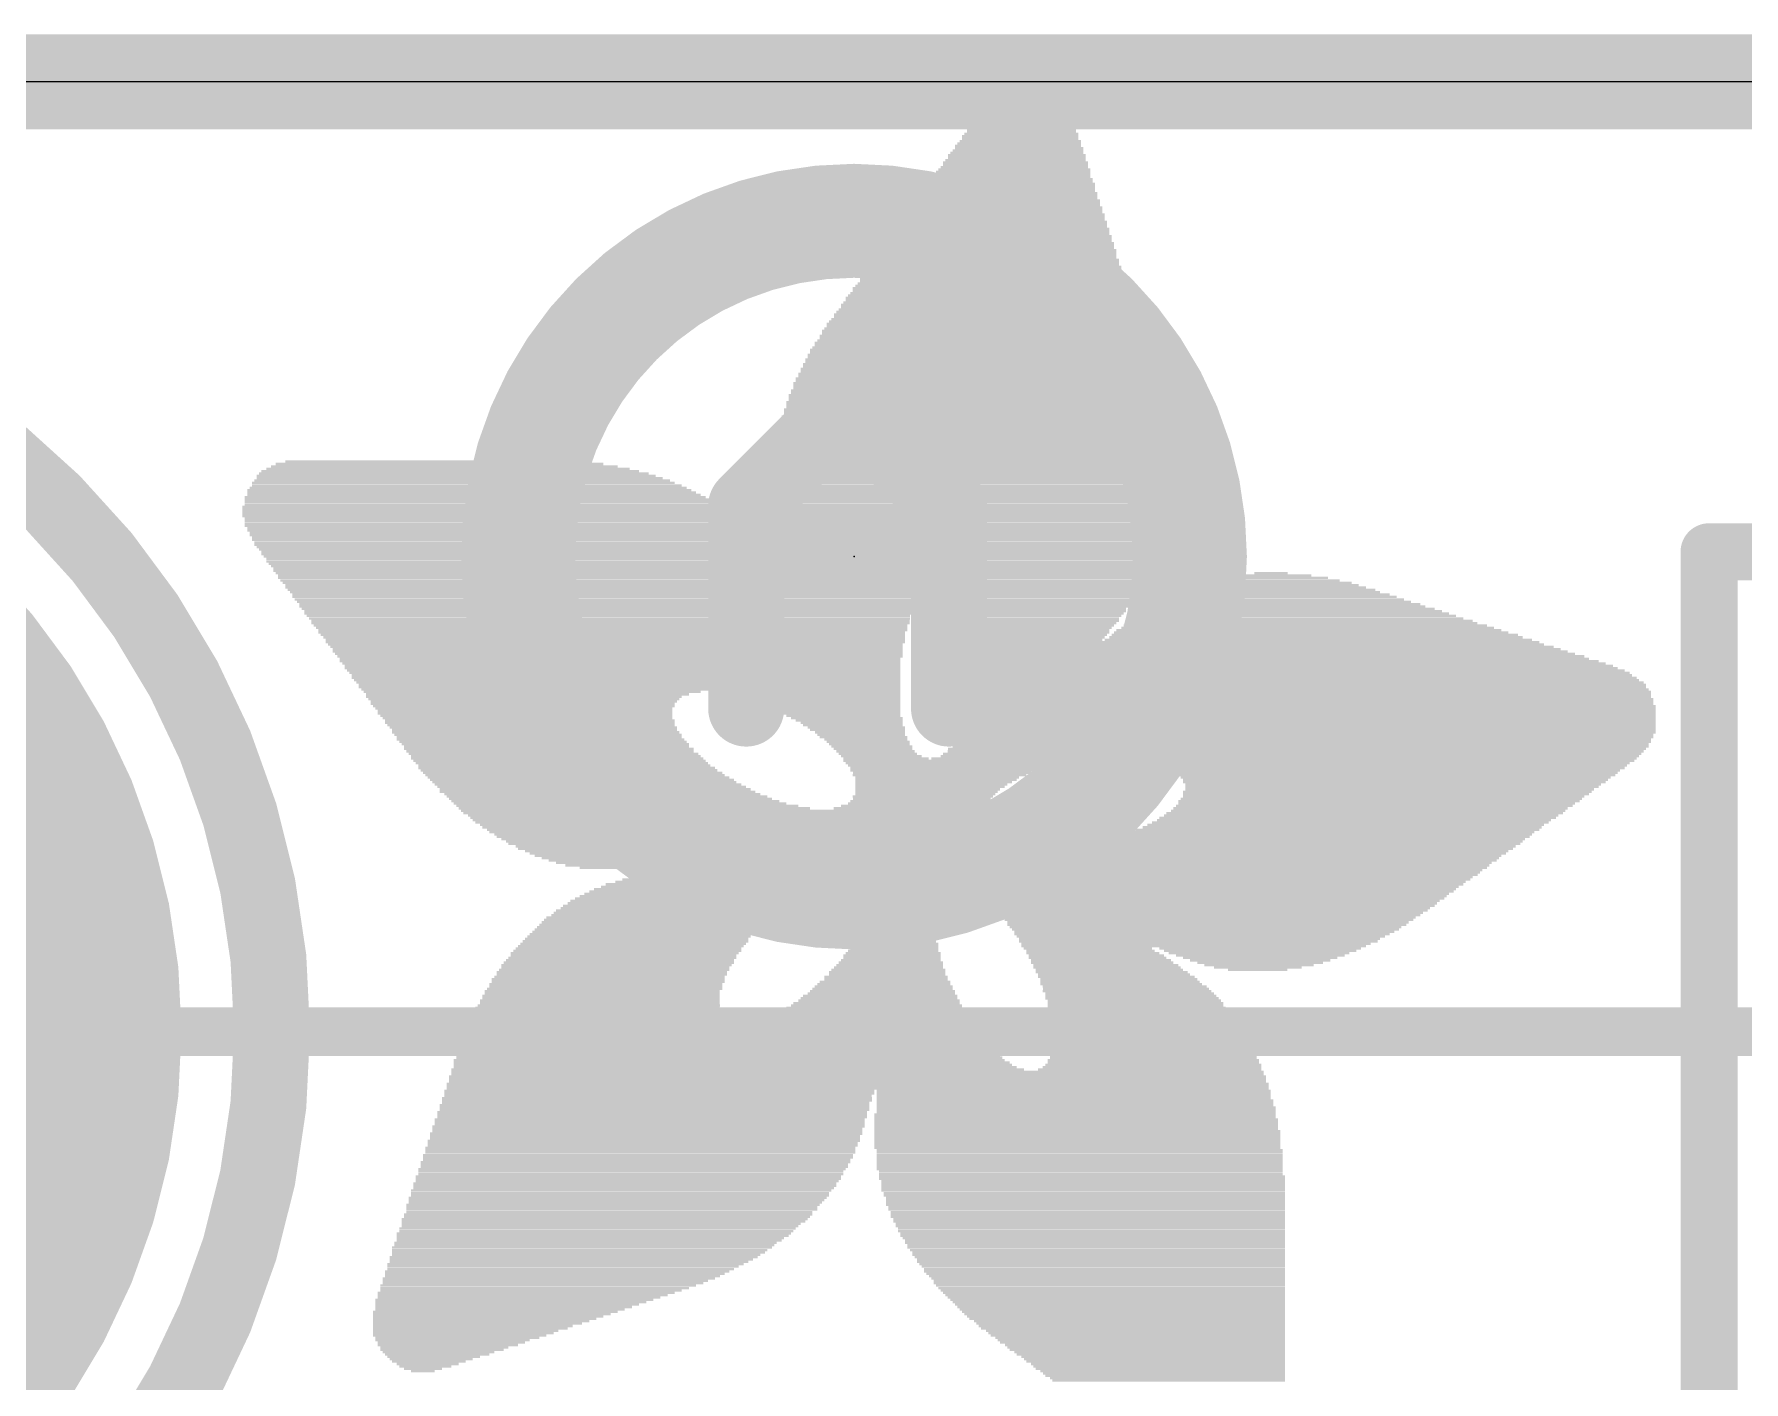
# Model space of a CAD drawing. Extents: x -8.1 to 51, y -8.2 to 25.5.
# Drawn here: x 3.904 to 8.475, y 21.923 to 25.527 of the extents above; entities that cross this region are included whole.
import ezdxf

# ---------------------------------------------------------------- set-up
doc = ezdxf.new("R2010")
doc.units = 0
for name, color, linetype in [('1', 12, 'CONTINUOUS'), ('16', 5, 'CONTINUOUS'), ('17', 110, 'CONTINUOUS'), ('20', 53, 'CONTINUOUS'), ('21', 40, 'CONTINUOUS'), ('22', 6, 'CONTINUOUS'), ('24', 6, 'CONTINUOUS'), ('47', 253, 'CONTINUOUS')]:
    doc.layers.add(name, color=color, linetype=linetype)

# ---------------------------------------------------------------- blocks, each defined once
blk = doc.blocks.new('ROUNDP')
at = {"const_width": 0.5}
blk.add_lwpolyline([(0, -0.25, 1), (0, 0.25, 1), (0, -0.25)], format="xyb", dxfattribs=at)
blk = doc.blocks.new('RECT')
blk.add_solid([(-0.5, -0.5), (0.5, -0.5), (-0.5, 0.5), (0.5, 0.5)])

msp = doc.modelspace()

# ---------------------------------------------------------------- linework, layer by layer
at = {"layer": '1', "const_width": 0.254}
msp.add_lwpolyline([(50.8, 25.4), (0, 25.4)], dxfattribs=at)
at = {"layer": '16', "const_width": 0.254}
msp.add_lwpolyline([(50.8, 25.4), (0, 25.4)], dxfattribs=at)
at = {"layer": '20'}
msp.add_line((48.26, 25.4), (2.54, 25.4), dxfattribs=at)
at = {"layer": '21'}
for points, const_width in [([(2.54, 20.86, 1), (2.54, 24.86, 1), (2.54, 20.86)], 0.2032), ([(8.4201, 24.143, 1), (8.3439, 24.143)], 0.0762), ([(8.382, 24.1811, 1), (8.382, 24.1049)], 0.0762)]:
    msp.add_lwpolyline(points, format="xyb", dxfattribs=dict(at, const_width=const_width))
at = {"layer": '21', "const_width": 0.1524}
for points in [[(8.382, 1.143), (8.382, 24.143)], [(8.382, 24.143), (43.382, 24.143)]]:
    msp.add_lwpolyline(points, dxfattribs=at)
at = {"layer": '22'}
for points, const_width in [([(6.096, 23.232, 1), (6.096, 25.028, 1), (6.096, 23.232)], 0.3048), ([(6.1148, 24.573, 1), (6.0429, 24.5012)], 0.1016), ([(6.1148, 24.5012, 1), (6.0429, 24.573)], 0.1016), ([(5.8585, 24.2659, 1), (5.7569, 24.2659)], 0.1016), ([(6.4008, 24.2659, 1), (6.2992, 24.2659)], 0.1016), ([(5.7718, 24.3018, 1), (5.8436, 24.23)], 0.1016), ([(6.3141, 24.23, 1), (6.3859, 24.3018)], 0.1016), ([(5.8077, 24.1811, 1), (5.8077, 24.0795)], 0.1016), ([(6.35, 24.0795, 1), (6.35, 24.1811)], 0.1016), ([(5.7569, 23.7236, 1), (5.8585, 23.7236)], 0.1016), ([(6.2992, 23.7236, 1), (6.4008, 23.7236)], 0.1016)]:
    msp.add_lwpolyline(points, format="xyb", dxfattribs=dict(at, const_width=const_width))
at = {"layer": '22', "const_width": 0.2032}
for points in [[(6.0788, 24.5371), (5.8077, 24.2659)], [(6.35, 24.2659), (6.0788, 24.5371)], [(5.8077, 24.2659), (5.8077, 23.7236)], [(6.35, 23.7236), (6.35, 24.2659)], [(6.35, 24.1303), (5.8077, 24.1303)]]:
    msp.add_lwpolyline(points, dxfattribs=at)
at = {"layer": '24'}
msp.add_point((6.096, 24.13), dxfattribs=at)
at = {"layer": '47', "const_width": 0.13}
for points in [[(12.319, 25.4), (-7.665, 25.4)], [(12.7, 22.86), (-4.236, 22.86)]]:
    msp.add_lwpolyline(points, dxfattribs=at)

# ---------------------------------------------------------------- block references
at = {"layer": '17', "xscale": 3.516, "yscale": 3.516}
msp.add_blockref('ROUNDP', (2.54, 22.86), dxfattribs=at)
msp.add_blockref('ROUNDP', (2.54, 22.86), dxfattribs=at)
at = {"layer": '21'}
for p, xscale, yscale in [((6.5532, 25.3682), 0.1334, 0.0063), ((6.55, 25.3746), 0.1016, 0.0064), ((6.5501, 25.381), 0.0635, 0.0063), ((6.5532, 25.3301), 0.2222, 0.0063), ((6.5532, 25.3238), 0.2222, 0.0064), ((6.5532, 25.3365), 0.2096, 0.0064), ((6.5532, 25.3429), 0.1968, 0.0063), ((6.5532, 25.3492), 0.1842, 0.0064), ((6.5532, 25.3556), 0.1714, 0.0063), ((6.5564, 25.3619), 0.1524, 0.0064), ((6.5437, 25.273), 0.2921, 0.0064), ((6.5469, 25.2794), 0.2857, 0.0063), ((6.5469, 25.2857), 0.2731, 0.0064), ((6.5501, 25.292), 0.2667, 0.0063), ((6.5469, 25.2984), 0.2603, 0.0064), ((6.55, 25.3048), 0.254, 0.0063), ((6.5501, 25.3111), 0.2413, 0.0064), ((6.5532, 25.3175), 0.235, 0.0063), ((6.5342, 25.2286), 0.3365, 0.0063), ((6.5373, 25.2349), 0.3302, 0.0064), ((6.5405, 25.2413), 0.3238, 0.0063), ((6.5405, 25.2539), 0.3112, 0.0063), ((6.5405, 25.2476), 0.3112, 0.0064), ((6.5437, 25.2603), 0.3048, 0.0064), ((6.5437, 25.2667), 0.2921, 0.0063), ((6.5278, 25.1841), 0.3874, 0.0064), ((6.5278, 25.1905), 0.3746, 0.0063), ((6.531, 25.2032), 0.3683, 0.0063), ((6.531, 25.1968), 0.3683, 0.0064), ((6.531, 25.2095), 0.3556, 0.0064), ((6.5342, 25.2158), 0.3493, 0.0063), ((6.5373, 25.2222), 0.3429, 0.0064), ((6.5183, 25.1396), 0.4318, 0.0063), ((6.5183, 25.146), 0.4191, 0.0064), ((6.5215, 25.1587), 0.4127, 0.0064), ((6.5215, 25.1524), 0.4127, 0.0063), ((6.5246, 25.1651), 0.4064, 0.0063), ((6.5247, 25.1714), 0.3937, 0.0064), ((6.5278, 25.1777), 0.3874, 0.0063), ((6.5088, 25.0952), 0.4763, 0.0064), ((6.512, 25.1015), 0.4699, 0.0063), ((6.5119, 25.1079), 0.4572, 0.0064), ((6.5151, 25.1206), 0.4508, 0.0064), ((6.5151, 25.1143), 0.4508, 0.0063), ((6.5183, 25.127), 0.4445, 0.0063), ((6.5183, 25.1333), 0.4318, 0.0064), ((6.4992, 25.0508), 0.5207, 0.0063), ((6.5024, 25.0444), 0.527, 0.0064), ((6.5024, 25.0571), 0.5144, 0.0064), ((6.5024, 25.0698), 0.5016, 0.0064), ((6.5056, 25.0634), 0.508, 0.0063), ((6.5056, 25.0762), 0.4953, 0.0063), ((6.5088, 25.0825), 0.4889, 0.0064), ((6.5088, 25.0889), 0.4763, 0.0063), ((6.4929, 25.0063), 0.5715, 0.0064), ((6.4929, 25), 0.5715, 0.0063), ((6.4929, 25.0127), 0.5588, 0.0063), ((6.4961, 25.0253), 0.5525, 0.0063), ((6.4961, 25.019), 0.5525, 0.0064), ((6.4961, 25.0317), 0.5397, 0.0064), ((6.4992, 25.0381), 0.5334, 0.0063), ((6.4802, 24.9555), 0.6223, 0.0064), ((6.4834, 24.9619), 0.6159, 0.0063), ((6.4865, 24.9682), 0.6096, 0.0064), ((6.4866, 24.9809), 0.5969, 0.0064), ((6.4866, 24.9746), 0.5969, 0.0063), ((6.4897, 24.9872), 0.5906, 0.0063), ((6.4897, 24.9936), 0.5778, 0.0064), ((6.4707, 24.911), 0.6667, 0.0063), ((6.4738, 24.9174), 0.6604, 0.0064), ((6.477, 24.9238), 0.654, 0.0063), ((6.477, 24.9365), 0.6414, 0.0063), ((6.477, 24.9301), 0.6414, 0.0064), ((6.4802, 24.9428), 0.635, 0.0064), ((6.4834, 24.9491), 0.6287, 0.0063), ((6.4643, 24.8729), 0.7048, 0.0063), ((6.4675, 24.8666), 0.7112, 0.0064), ((6.4675, 24.8793), 0.6985, 0.0064), ((6.4675, 24.892), 0.6858, 0.0064), ((6.4707, 24.8857), 0.6921, 0.0063), ((6.4707, 24.8984), 0.6795, 0.0063), ((6.4739, 24.9047), 0.6731, 0.0064), ((6.4548, 24.8222), 0.762, 0.0063), ((6.458, 24.8285), 0.7557, 0.0064), ((6.458, 24.8348), 0.7429, 0.0063), ((6.4611, 24.8476), 0.7366, 0.0063), ((6.4611, 24.8412), 0.7366, 0.0064), ((6.4611, 24.8539), 0.7239, 0.0064), ((6.4643, 24.8603), 0.7176, 0.0063), ((6.4453, 24.7777), 0.8065, 0.0064), ((6.4453, 24.7714), 0.8065, 0.0063), ((6.4485, 24.7841), 0.8001, 0.0063), ((6.4516, 24.7904), 0.7938, 0.0064), ((6.4516, 24.8031), 0.781, 0.0064), ((6.4516, 24.7968), 0.781, 0.0063), ((6.4516, 24.8095), 0.7684, 0.0063), ((6.4548, 24.8158), 0.762, 0.0064), ((6.4389, 24.7269), 0.8572, 0.0064), ((6.4358, 24.7333), 0.8509, 0.0063), ((6.4389, 24.7396), 0.8446, 0.0064), ((6.4389, 24.7523), 0.8318, 0.0064), ((6.4421, 24.746), 0.8382, 0.0063), ((6.4421, 24.7587), 0.8255, 0.0063), ((6.4453, 24.765), 0.8191, 0.0064), ((6.4294, 24.6825), 0.9017, 0.0063), ((6.4325, 24.6888), 0.8953, 0.0064), ((6.4325, 24.7015), 0.8827, 0.0064), ((6.4325, 24.6952), 0.8827, 0.0063), ((6.4358, 24.7079), 0.8763, 0.0063), ((6.4357, 24.7206), 0.8636, 0.0063), ((6.4357, 24.7142), 0.8636, 0.0064), ((6.4262, 24.6444), 0.9334, 0.0063), ((6.4262, 24.638), 0.9334, 0.0064), ((6.4262, 24.6571), 0.9208, 0.0063), ((6.4294, 24.6507), 0.9271, 0.0064), ((6.4294, 24.6698), 0.9144, 0.0063), ((6.4294, 24.6634), 0.9144, 0.0064), ((6.4294, 24.6761), 0.9017, 0.0064), ((6.4199, 24.5936), 0.9715, 0.0063), ((6.423, 24.6063), 0.9652, 0.0063), ((6.423, 24.5999), 0.9652, 0.0064), ((6.423, 24.619), 0.9525, 0.0063), ((6.4262, 24.6126), 0.9588, 0.0064), ((6.423, 24.6317), 0.9398, 0.0063), ((6.4262, 24.6253), 0.9462, 0.0064), ((6.4167, 24.5428), 1.0033, 0.0063), ((6.4199, 24.5618), 0.9969, 0.0064), ((6.4199, 24.5555), 0.9969, 0.0063), ((6.4199, 24.5491), 0.9969, 0.0064), ((6.423, 24.5682), 0.9906, 0.0063), ((6.4199, 24.5745), 0.9843, 0.0064), ((6.423, 24.5872), 0.9779, 0.0064), ((6.423, 24.5809), 0.9779, 0.0063), ((6.4167, 24.5047), 1.0287, 0.0063), ((6.4167, 24.4983), 1.0287, 0.0064), ((6.4167, 24.5237), 1.016, 0.0064), ((6.4167, 24.5174), 1.016, 0.0063), ((6.4167, 24.511), 1.016, 0.0064), ((6.4199, 24.5364), 1.0097, 0.0064), ((6.4199, 24.5301), 1.0097, 0.0063), ((6.4135, 24.4602), 1.0478, 0.0064), ((6.4135, 24.4539), 1.0478, 0.0063), ((6.4135, 24.4856), 1.035, 0.0064), ((6.4135, 24.4793), 1.035, 0.0063), ((6.4135, 24.4729), 1.035, 0.0064), ((6.4167, 24.4666), 1.0414, 0.0063), ((6.4167, 24.492), 1.0287, 0.0063), ((6.4104, 24.4285), 1.0541, 0.0063), ((6.4104, 24.4221), 1.0541, 0.0064), ((6.4104, 24.4158), 1.0541, 0.0063), ((6.4104, 24.4094), 1.0541, 0.0064), ((6.4135, 24.4475), 1.0478, 0.0064), ((6.4135, 24.4412), 1.0478, 0.0063), ((6.4135, 24.4348), 1.0478, 0.0064), ((5.0102, 24.365), 0.9715, 0.0063), ((5.0007, 24.3713), 0.9271, 0.0064), ((4.988, 24.3777), 0.8763, 0.0063), ((4.9721, 24.384), 0.7937, 0.0064), ((6.4103, 24.3967), 1.0668, 0.0064), ((6.4103, 24.3904), 1.0668, 0.0063), ((6.4103, 24.384), 1.0668, 0.0064), ((6.4103, 24.3777), 1.0668, 0.0063), ((6.4103, 24.3713), 1.0668, 0.0064), ((6.4103, 24.365), 1.0668, 0.0063), ((6.4104, 24.4031), 1.0541, 0.0063), ((5.0641, 24.3142), 1.1684, 0.0063), ((5.0514, 24.3269), 1.1303, 0.0063), ((5.061, 24.3205), 1.1493, 0.0064), ((5.0483, 24.3332), 1.1113, 0.0064), ((5.0324, 24.3459), 1.0668, 0.0064), ((5.0419, 24.3396), 1.0858, 0.0063), ((5.026, 24.3523), 1.0414, 0.0063), ((5.0165, 24.3586), 1.0096, 0.0064), ((6.4103, 24.3586), 1.0668, 0.0064), ((6.4103, 24.3523), 1.0668, 0.0063), ((6.4103, 24.3459), 1.0668, 0.0064), ((6.4103, 24.3396), 1.0668, 0.0063), ((6.4103, 24.3332), 1.0668, 0.0064), ((6.4103, 24.3269), 1.0668, 0.0063), ((6.4103, 24.3205), 1.0668, 0.0064), ((6.4103, 24.3142), 1.0668, 0.0063), ((5.0831, 24.2888), 1.2319, 0.0063), ((5.0895, 24.2824), 1.2446, 0.0064), ((5.0927, 24.2761), 1.251, 0.0063), ((5.0991, 24.2697), 1.2637, 0.0064), ((5.0673, 24.3078), 1.1874, 0.0064), ((5.0737, 24.3015), 1.2001, 0.0063), ((5.08, 24.2951), 1.2128, 0.0064), ((6.4072, 24.3078), 1.0605, 0.0064), ((6.4072, 24.3015), 1.0605, 0.0063), ((6.4072, 24.2951), 1.0605, 0.0064), ((6.4072, 24.2888), 1.0605, 0.0063), ((6.4072, 24.2824), 1.0605, 0.0064), ((6.4072, 24.2761), 1.0605, 0.0063), ((6.4072, 24.2697), 1.0605, 0.0064), ((5.1054, 24.257), 1.289, 0.0064), ((5.1086, 24.2507), 1.2954, 0.0063), ((5.1118, 24.2443), 1.3017, 0.0064), ((5.1181, 24.238), 1.3144, 0.0063), ((5.0991, 24.2634), 1.2763, 0.0063), ((5.1245, 24.2316), 1.3145, 0.0064), ((5.1276, 24.2253), 1.3208, 0.0063), ((6.4072, 24.2634), 1.0605, 0.0063), ((6.4072, 24.257), 1.0605, 0.0064), ((6.4072, 24.2507), 1.0605, 0.0063), ((6.404, 24.2443), 1.0541, 0.0064), ((6.4072, 24.238), 1.0477, 0.0063), ((6.4072, 24.2316), 1.0477, 0.0064), ((6.4072, 24.2253), 1.0477, 0.0063), ((5.1308, 24.2189), 1.3272, 0.0064), ((5.134, 24.2126), 1.3335, 0.0063), ((5.1404, 24.2062), 1.3335, 0.0064), ((5.1435, 24.1999), 1.3398, 0.0063), ((5.1498, 24.1935), 1.3399, 0.0064), ((5.153, 24.1872), 1.3462, 0.0063), ((5.1594, 24.1808), 1.3462, 0.0064), ((6.4072, 24.2189), 1.0477, 0.0064), ((6.404, 24.2126), 1.0414, 0.0063), ((6.4072, 24.2062), 1.0351, 0.0064), ((6.4072, 24.1999), 1.0351, 0.0063), ((6.4072, 24.1935), 1.0351, 0.0064), ((6.404, 24.1872), 1.0287, 0.0063), ((6.4072, 24.1808), 1.0223, 0.0064), ((5.1626, 24.1745), 1.3525, 0.0063), ((5.1689, 24.1681), 1.3526, 0.0064), ((5.1721, 24.1618), 1.3589, 0.0063), ((5.1785, 24.1554), 1.3589, 0.0064), ((5.1816, 24.1491), 1.3526, 0.0063), ((5.1879, 24.1427), 1.3525, 0.0064), ((5.1912, 24.1364), 1.3589, 0.0063), ((6.4072, 24.1745), 1.0223, 0.0063), ((6.4072, 24.1681), 1.0223, 0.0064), ((6.404, 24.1618), 1.016, 0.0063), ((6.4072, 24.1554), 1.0097, 0.0064), ((6.4072, 24.1491), 1.0097, 0.0063), ((6.404, 24.1427), 1.0033, 0.0064), ((6.4072, 24.1364), 0.9969, 0.0063), ((5.1974, 24.13), 1.3589, 0.0064), ((5.2007, 24.1237), 1.3525, 0.0063), ((5.2039, 24.1173), 1.3589, 0.0064), ((5.2102, 24.111), 1.3589, 0.0063), ((5.2134, 24.1046), 1.3525, 0.0064), ((5.2197, 24.0983), 1.3526, 0.0063), ((5.2229, 24.0919), 1.3589, 0.0064), ((5.226, 24.0856), 1.3525, 0.0063), ((6.4072, 24.13), 0.9969, 0.0064), ((6.404, 24.1237), 0.9906, 0.0063), ((6.1309, 24.1173), 0.4318, 0.0064), ((6.1246, 24.111), 0.4191, 0.0063), ((6.1246, 24.1046), 0.4064, 0.0064), ((6.1214, 24.0983), 0.4, 0.0063), ((6.1183, 24.0919), 0.3937, 0.0064), ((6.1182, 24.0856), 0.381, 0.0063), ((6.6453, 24.1173), 0.508, 0.0064), ((6.6452, 24.111), 0.4953, 0.0063), ((6.6485, 24.1046), 0.4889, 0.0064), ((6.6516, 24.0983), 0.4826, 0.0063), ((6.6517, 24.0919), 0.4699, 0.0064), ((6.6517, 24.0856), 0.4699, 0.0063), ((7.2105, 24.0856), 0.0889, 0.0063), ((5.2355, 24.0729), 1.3589, 0.0063), ((5.2324, 24.0792), 1.3526, 0.0064), ((5.2388, 24.0665), 1.3525, 0.0064), ((5.2451, 24.0602), 1.3526, 0.0063), ((5.2515, 24.0538), 1.3525, 0.0064), ((5.2515, 24.0475), 1.3525, 0.0063), ((5.2578, 24.0411), 1.3526, 0.0064), ((6.1151, 24.0792), 0.3747, 0.0064), ((6.1119, 24.0729), 0.3683, 0.0063), ((6.1151, 24.0665), 0.3619, 0.0064), ((6.1119, 24.0602), 0.3556, 0.0063), ((6.1087, 24.0538), 0.3492, 0.0064), ((6.1087, 24.0411), 0.3366, 0.0064), ((6.1119, 24.0475), 0.3429, 0.0063), ((6.6516, 24.0792), 0.4572, 0.0064), ((6.6548, 24.0729), 0.4508, 0.0063), ((6.6517, 24.0665), 0.4445, 0.0064), ((6.6517, 24.0602), 0.4445, 0.0063), ((6.6516, 24.0538), 0.4318, 0.0064), ((6.6516, 24.0475), 0.4318, 0.0063), ((6.6485, 24.0411), 0.4255, 0.0064), ((7.2294, 24.0411), 0.5207, 0.0064), ((7.2263, 24.0475), 0.4762, 0.0063), ((7.2232, 24.0538), 0.4445, 0.0064), ((7.2231, 24.0602), 0.4064, 0.0063), ((7.22, 24.0665), 0.3493, 0.0064), ((7.2168, 24.0729), 0.2921, 0.0063), ((7.2136, 24.0792), 0.2096, 0.0064), ((5.2641, 24.0348), 1.3525, 0.0063), ((5.4324, 24.0284), 1.6764, 0.0064), ((5.4324, 24.0221), 1.6764, 0.0063), ((5.4325, 24.0157), 1.6637, 0.0064), ((5.4356, 24.0094), 1.6574, 0.0063), ((5.4356, 24.003), 1.6446, 0.0064), ((5.4356, 23.9967), 1.6446, 0.0063), ((6.1119, 24.0348), 0.3302, 0.0063), ((6.6453, 24.0221), 0.4064, 0.0063), ((6.6421, 24.0157), 0.4, 0.0064), ((6.6421, 24.0094), 0.4, 0.0063), ((6.6485, 24.0348), 0.4127, 0.0063), ((6.6485, 24.0284), 0.4127, 0.0064), ((6.6421, 24.003), 0.3874, 0.0064), ((6.6389, 23.9967), 0.381, 0.0063), ((7.2549, 23.9967), 0.7366, 0.0063), ((7.2517, 24.003), 0.7176, 0.0064), ((7.2454, 24.0094), 0.6795, 0.0063), ((7.2422, 24.0157), 0.6477, 0.0064), ((7.239, 24.0221), 0.616, 0.0063), ((7.2327, 24.0284), 0.5905, 0.0064), ((7.2294, 24.0348), 0.5461, 0.0063), ((5.4388, 23.9903), 1.6383, 0.0064), ((5.4388, 23.984), 1.6256, 0.0063), ((5.4388, 23.9776), 1.6256, 0.0064), ((5.4388, 23.9713), 1.6129, 0.0063), ((5.442, 23.9649), 1.6065, 0.0064), ((5.4451, 23.9586), 1.6002, 0.0063), ((5.4451, 23.9522), 1.6002, 0.0064), ((6.6358, 23.9903), 0.3747, 0.0064), ((6.6358, 23.984), 0.3747, 0.0063), ((6.6294, 23.9713), 0.362, 0.0063), ((6.6262, 23.9649), 0.3556, 0.0064), ((6.6262, 23.9586), 0.3556, 0.0063), ((6.6326, 23.9776), 0.3683, 0.0064), ((6.6231, 23.9522), 0.3493, 0.0064), ((7.293, 23.9522), 0.9398, 0.0064), ((7.2898, 23.9586), 0.9208, 0.0063), ((7.2835, 23.9649), 0.8827, 0.0064), ((7.2771, 23.9713), 0.8572, 0.0063), ((7.2708, 23.9776), 0.8319, 0.0064), ((7.2675, 23.984), 0.8001, 0.0063), ((7.2613, 23.9903), 0.7747, 0.0064), ((5.4451, 23.9459), 1.5875, 0.0063), ((5.4483, 23.9395), 1.5812, 0.0064), ((5.4515, 23.9332), 1.5748, 0.0063), ((5.4483, 23.9268), 1.5684, 0.0064), ((5.4515, 23.9205), 1.5621, 0.0063), ((5.4546, 23.9141), 1.5557, 0.0064), ((5.4578, 23.9078), 1.5494, 0.0063), ((6.6167, 23.9395), 0.3366, 0.0064), ((6.6135, 23.9332), 0.3302, 0.0063), ((6.6135, 23.9268), 0.3302, 0.0064), ((6.6072, 23.9141), 0.3175, 0.0064), ((6.604, 23.9078), 0.3112, 0.0063), ((6.6199, 23.9459), 0.3429, 0.0063), ((6.6104, 23.9205), 0.3239, 0.0063), ((7.3374, 23.9078), 1.143, 0.0063), ((7.3311, 23.9141), 1.1049, 0.0064), ((7.3279, 23.9205), 1.0858, 0.0063), ((7.3184, 23.9268), 1.0541, 0.0064), ((7.3121, 23.9332), 1.0287, 0.0063), ((7.3089, 23.9395), 0.9969, 0.0064), ((7.3025, 23.9459), 0.9716, 0.0063), ((5.4578, 23.9014), 1.5494, 0.0064), ((5.4579, 23.8951), 1.5367, 0.0063), ((5.461, 23.8887), 1.5304, 0.0064), ((5.4642, 23.8824), 1.524, 0.0063), ((5.4642, 23.876), 1.524, 0.0064), ((5.4674, 23.8697), 1.5177, 0.0063), ((5.4706, 23.8633), 1.5113, 0.0064), ((5.4705, 23.857), 1.4986, 0.0063), ((7.2517, 23.857), 1.6192, 0.0063), ((7.1882, 23.9014), 1.4796, 0.0064), ((7.2263, 23.876), 1.5558, 0.0064), ((7.2358, 23.8697), 1.5748, 0.0063), ((7.2485, 23.8633), 1.6002, 0.0064), ((7.1946, 23.8951), 1.4923, 0.0063), ((7.2073, 23.8887), 1.5177, 0.0064), ((7.2168, 23.8824), 1.5367, 0.0063), ((5.4705, 23.8506), 1.4986, 0.0064), ((5.4737, 23.8443), 1.4922, 0.0063), ((5.4769, 23.8379), 1.4859, 0.0064), ((5.4769, 23.8316), 1.4859, 0.0063), ((5.4801, 23.8252), 1.4795, 0.0064), ((5.4832, 23.8189), 1.4732, 0.0063), ((5.4864, 23.8125), 1.4668, 0.0064), ((7.3056, 23.8125), 1.7399, 0.0064), ((7.2644, 23.8506), 1.6446, 0.0064), ((7.274, 23.8443), 1.6637, 0.0063), ((7.2835, 23.8379), 1.6827, 0.0064), ((7.2898, 23.8316), 1.6954, 0.0063), ((7.3057, 23.8189), 1.7272, 0.0063), ((7.2994, 23.8252), 1.7145, 0.0064), ((5.4864, 23.8062), 1.4668, 0.0063), ((5.4896, 23.7998), 1.4605, 0.0064), ((5.4928, 23.7934), 1.4541, 0.0063), ((5.4959, 23.7871), 1.4478, 0.0064), ((5.4959, 23.7808), 1.4478, 0.0063), ((5.4991, 23.7744), 1.4414, 0.0064), ((5.2355, 23.7681), 0.9017, 0.0063), ((5.969, 23.7681), 0.5016, 0.0063), ((7.3279, 23.7681), 1.797, 0.0063), ((7.3216, 23.7871), 1.7843, 0.0064), ((7.3216, 23.7808), 1.7843, 0.0063), ((7.3248, 23.7744), 1.7907, 0.0064), ((7.312, 23.8062), 1.7526, 0.0063), ((7.3152, 23.7998), 1.759, 0.0064), ((7.3216, 23.7934), 1.7717, 0.0063), ((5.2229, 23.7617), 0.8636, 0.0064), ((5.2134, 23.7553), 0.8445, 0.0063), ((5.2134, 23.749), 0.8319, 0.0064), ((5.2134, 23.7427), 0.8191, 0.0063), ((5.2102, 23.7363), 0.8128, 0.0064), ((5.2134, 23.73), 0.8065, 0.0063), ((5.2134, 23.7236), 0.7937, 0.0064), ((5.9912, 23.7617), 0.4572, 0.0064), ((6.0071, 23.7553), 0.4254, 0.0063), ((6.0166, 23.749), 0.4064, 0.0064), ((6.0262, 23.7427), 0.3873, 0.0063), ((6.0325, 23.7363), 0.3746, 0.0064), ((6.042, 23.73), 0.3556, 0.0063), ((6.0484, 23.7236), 0.3429, 0.0064), ((7.3248, 23.7427), 1.8161, 0.0063), ((7.3248, 23.7363), 1.8161, 0.0064), ((7.3279, 23.73), 1.8224, 0.0063), ((7.3279, 23.7236), 1.8224, 0.0064), ((7.3247, 23.7553), 1.8034, 0.0063), ((7.3279, 23.749), 1.8098, 0.0064), ((7.3279, 23.7617), 1.797, 0.0064), ((5.2165, 23.7172), 0.7874, 0.0063), ((5.2165, 23.7109), 0.7874, 0.0064), ((5.2197, 23.7046), 0.781, 0.0063), ((5.2229, 23.6982), 0.7747, 0.0064), ((5.2293, 23.6919), 0.7747, 0.0063), ((5.2293, 23.6855), 0.7747, 0.0064), ((5.2324, 23.6791), 0.7684, 0.0063), ((6.0579, 23.7172), 0.3238, 0.0063), ((6.0611, 23.7109), 0.3175, 0.0064), ((6.0674, 23.7046), 0.3048, 0.0063), ((6.077, 23.6982), 0.2985, 0.0064), ((6.0833, 23.6919), 0.2858, 0.0063), ((6.0897, 23.6855), 0.2731, 0.0064), ((6.0929, 23.6791), 0.2667, 0.0063), ((7.3152, 23.6791), 1.8478, 0.0063), ((7.3184, 23.6919), 1.8415, 0.0063), ((7.3184, 23.6855), 1.8415, 0.0064), ((7.3216, 23.7046), 1.8351, 0.0063), ((7.3216, 23.6982), 1.8351, 0.0064), ((7.3247, 23.7172), 1.8288, 0.0063), ((7.3247, 23.7109), 1.8288, 0.0064), ((5.2388, 23.6728), 0.7683, 0.0064), ((5.2419, 23.6665), 0.762, 0.0063), ((5.2451, 23.6601), 0.7684, 0.0064), ((5.2515, 23.6538), 0.7683, 0.0063), ((5.2546, 23.6474), 0.762, 0.0064), ((5.2578, 23.641), 0.7684, 0.0063), ((5.2641, 23.6347), 0.7683, 0.0064), ((5.2705, 23.6284), 0.7684, 0.0063), ((6.1024, 23.6728), 0.2603, 0.0064), ((6.1055, 23.6665), 0.254, 0.0063), ((6.1119, 23.6601), 0.2413, 0.0064), ((6.1151, 23.6538), 0.2349, 0.0063), ((6.1214, 23.6474), 0.235, 0.0064), ((6.1278, 23.641), 0.2223, 0.0063), ((6.1341, 23.6347), 0.2222, 0.0064), ((6.1372, 23.6284), 0.2159, 0.0063), ((7.2898, 23.6284), 1.8606, 0.0063), ((7.2961, 23.6347), 1.8605, 0.0064), ((7.2993, 23.641), 1.8542, 0.0063), ((7.3057, 23.6538), 1.8542, 0.0063), ((7.3057, 23.6474), 1.8542, 0.0064), ((7.312, 23.6665), 1.8542, 0.0063), ((7.312, 23.6601), 1.8542, 0.0064), ((7.3152, 23.6728), 1.8478, 0.0064), ((5.2737, 23.622), 0.762, 0.0064), ((5.2801, 23.6157), 0.7747, 0.0063), ((5.2832, 23.6093), 0.7684, 0.0064), ((5.2927, 23.6029), 0.7747, 0.0063), ((5.3022, 23.5903), 0.7811, 0.0063), ((5.2991, 23.5966), 0.7747, 0.0064), ((5.3086, 23.5839), 0.781, 0.0064), ((6.1437, 23.622), 0.2159, 0.0064), ((6.1468, 23.6157), 0.2096, 0.0063), ((6.1532, 23.6093), 0.2095, 0.0064), ((6.1595, 23.6029), 0.2096, 0.0063), ((6.1691, 23.5966), 0.2159, 0.0064), ((6.1817, 23.5903), 0.2286, 0.0063), ((6.3754, 23.5839), 0.616, 0.0064), ((6.5151, 23.5903), 0.4254, 0.0063), ((7.2613, 23.5966), 1.8669, 0.0064), ((7.2675, 23.6029), 1.8669, 0.0063), ((7.2771, 23.6093), 1.8606, 0.0064), ((7.2803, 23.6157), 1.8669, 0.0063), ((7.2898, 23.622), 1.8606, 0.0064), ((7.5216, 23.5903), 1.3335, 0.0063), ((7.5343, 23.5839), 1.2954, 0.0064), ((5.315, 23.5776), 0.7811, 0.0063), ((5.3213, 23.5712), 0.781, 0.0064), ((5.3277, 23.5648), 0.7937, 0.0063), ((5.334, 23.5585), 0.7938, 0.0064), ((5.3436, 23.5522), 0.8001, 0.0063), ((5.3498, 23.5458), 0.8001, 0.0064), ((5.3594, 23.5395), 0.8064, 0.0063), ((6.3627, 23.5776), 0.5778, 0.0063), ((6.3532, 23.5712), 0.5461, 0.0064), ((6.3437, 23.5648), 0.5143, 0.0063), ((6.3373, 23.5585), 0.5016, 0.0064), ((6.3246, 23.5458), 0.4636, 0.0064), ((6.331, 23.5522), 0.4763, 0.0063), ((6.3182, 23.5395), 0.4381, 0.0063), ((7.5407, 23.5776), 1.2573, 0.0063), ((7.5438, 23.5712), 1.2382, 0.0064), ((7.5502, 23.5648), 1.2129, 0.0063), ((7.547, 23.5585), 1.1938, 0.0064), ((7.547, 23.5522), 1.1811, 0.0063), ((7.547, 23.5458), 1.1684, 0.0064), ((7.5438, 23.5395), 1.1494, 0.0063), ((5.3689, 23.5331), 0.8128, 0.0064), ((5.3753, 23.5267), 0.8128, 0.0063), ((5.3848, 23.5204), 0.8192, 0.0064), ((5.3944, 23.5141), 0.8255, 0.0063), ((5.4102, 23.5014), 0.8446, 0.0063), ((5.4039, 23.5077), 0.8319, 0.0064), ((5.4229, 23.495), 0.8446, 0.0064), ((6.3151, 23.5331), 0.4318, 0.0064), ((6.3088, 23.5267), 0.4191, 0.0063), ((6.3024, 23.5204), 0.4064, 0.0064), ((6.2992, 23.5141), 0.4, 0.0063), ((6.2897, 23.5014), 0.381, 0.0063), ((6.2865, 23.495), 0.3746, 0.0064), ((6.2929, 23.5077), 0.3873, 0.0064), ((7.5438, 23.5331), 1.1366, 0.0064), ((7.5216, 23.5014), 1.0922, 0.0063), ((7.5184, 23.495), 1.0858, 0.0064), ((7.5407, 23.5267), 1.1303, 0.0063), ((7.5375, 23.5204), 1.1113, 0.0064), ((7.5343, 23.5141), 1.1049, 0.0063), ((7.5279, 23.5077), 1.0922, 0.0064), ((5.4356, 23.4886), 0.8572, 0.0063), ((5.4451, 23.4823), 0.8636, 0.0064), ((5.4579, 23.476), 0.8763, 0.0063), ((5.4705, 23.4696), 0.889, 0.0064), ((5.4896, 23.4633), 0.9144, 0.0063), ((5.5086, 23.4569), 0.9398, 0.0064), ((5.7468, 23.4505), 1.4033, 0.0063), ((6.2452, 23.4569), 0.4064, 0.0064), ((6.258, 23.4633), 0.3937, 0.0063), ((6.2675, 23.4696), 0.3747, 0.0064), ((6.2738, 23.476), 0.3746, 0.0063), ((6.2801, 23.4886), 0.3747, 0.0063), ((6.277, 23.4823), 0.3683, 0.0064), ((7.4708, 23.4505), 1.0541, 0.0063), ((7.4771, 23.4569), 1.0541, 0.0064), ((7.4867, 23.4633), 1.0605, 0.0063), ((7.4994, 23.476), 1.0731, 0.0063), ((7.493, 23.4696), 1.0604, 0.0064), ((7.5057, 23.4823), 1.0732, 0.0064), ((7.5121, 23.4886), 1.0731, 0.0063), ((5.7499, 23.4442), 1.397, 0.0064), ((5.7563, 23.4379), 1.3843, 0.0063), ((5.7595, 23.4315), 1.3779, 0.0064), ((5.7626, 23.4252), 1.3716, 0.0063), ((5.769, 23.4188), 1.3716, 0.0064), ((5.7754, 23.4124), 1.3589, 0.0063), ((5.7816, 23.4061), 1.3589, 0.0064), ((5.7912, 23.3998), 1.3526, 0.0063), ((7.3883, 23.3998), 1.0795, 0.0063), ((7.4009, 23.4061), 1.0668, 0.0064), ((7.4104, 23.4124), 1.0605, 0.0063), ((7.4232, 23.4188), 1.0605, 0.0064), ((7.4327, 23.4252), 1.0541, 0.0063), ((7.4422, 23.4315), 1.0604, 0.0064), ((7.4518, 23.4379), 1.0541, 0.0063), ((7.4613, 23.4442), 1.0605, 0.0064), ((5.8007, 23.3934), 1.3589, 0.0064), ((5.8102, 23.3871), 1.3525, 0.0063), ((5.823, 23.3807), 1.3653, 0.0064), ((5.8357, 23.3743), 1.3653, 0.0063), ((5.8579, 23.368), 1.3843, 0.0064), ((5.8833, 23.3617), 1.4224, 0.0063), ((6.5278, 23.3553), 2.6734, 0.0064), ((7.2771, 23.3617), 1.2002, 0.0063), ((7.3056, 23.368), 1.1557, 0.0064), ((7.3279, 23.3743), 1.124, 0.0063), ((7.3438, 23.3807), 1.1176, 0.0064), ((7.3597, 23.3871), 1.0985, 0.0063), ((7.3723, 23.3934), 1.0859, 0.0064), ((6.5278, 23.349), 2.6606, 0.0063), ((6.531, 23.3426), 2.6289, 0.0064), ((6.5342, 23.3362), 2.6099, 0.0063), ((6.5342, 23.3299), 2.5845, 0.0064), ((6.5405, 23.3236), 2.559, 0.0063), ((6.5469, 23.3172), 2.5337, 0.0064), ((6.5501, 23.3109), 2.5019, 0.0063), ((6.5596, 23.3045), 2.4701, 0.0064), ((6.5755, 23.2981), 2.4257, 0.0063), ((5.7436, 23.2664), 0.5334, 0.0064), ((5.7563, 23.2728), 0.5207, 0.0063), ((5.7785, 23.2791), 0.5144, 0.0064), ((5.8007, 23.2855), 0.5207, 0.0063), ((6.6707, 23.2918), 2.2098, 0.0064), ((6.9405, 23.2855), 1.6573, 0.0063), ((6.9438, 23.2791), 1.6383, 0.0064), ((6.9405, 23.2728), 1.6193, 0.0063), ((6.9405, 23.2664), 1.6065, 0.0064), ((5.6484, 23.2219), 0.5715, 0.0063), ((5.6579, 23.2283), 0.5651, 0.0064), ((5.6706, 23.2347), 0.5651, 0.0063), ((5.6801, 23.241), 0.5588, 0.0064), ((5.6959, 23.2474), 0.5525, 0.0063), ((5.7087, 23.2537), 0.5525, 0.0064), ((5.7245, 23.26), 0.5334, 0.0063), ((6.9342, 23.26), 1.5938, 0.0063), ((6.9342, 23.2537), 1.5812, 0.0064), ((6.2484, 23.241), 0.2096, 0.0064), ((6.242, 23.2347), 0.1969, 0.0063), ((6.2357, 23.2219), 0.1842, 0.0063), ((6.9279, 23.2474), 1.5685, 0.0063), ((6.242, 23.2283), 0.1841, 0.0064), ((7.0485, 23.241), 1.3144, 0.0064), ((7.0549, 23.2347), 1.2891, 0.0063), ((7.0549, 23.2283), 1.2637, 0.0064), ((7.0549, 23.2219), 1.2509, 0.0063), ((5.5817, 23.1712), 0.5905, 0.0063), ((5.5848, 23.1775), 0.5842, 0.0064), ((5.5944, 23.1838), 0.5905, 0.0063), ((5.6039, 23.1902), 0.5842, 0.0064), ((5.6102, 23.1966), 0.5842, 0.0063), ((5.6198, 23.2029), 0.5779, 0.0064), ((5.6261, 23.2093), 0.5778, 0.0063), ((5.6388, 23.2156), 0.5778, 0.0064), ((6.2262, 23.1902), 0.1778, 0.0064), ((6.2262, 23.1838), 0.1778, 0.0063), ((6.2262, 23.1775), 0.1778, 0.0064), ((6.2262, 23.1712), 0.1778, 0.0063), ((6.2357, 23.2156), 0.1842, 0.0064), ((6.2325, 23.2093), 0.1778, 0.0063), ((6.2325, 23.2029), 0.1778, 0.0064), ((6.2294, 23.1966), 0.1715, 0.0063), ((7.0581, 23.2156), 1.2319, 0.0064), ((7.0549, 23.2093), 1.2129, 0.0063), ((7.0549, 23.2029), 1.2001, 0.0064), ((7.0549, 23.1966), 1.1875, 0.0063), ((7.0517, 23.1902), 1.1684, 0.0064), ((7.0517, 23.1838), 1.1557, 0.0063), ((7.0485, 23.1775), 1.1366, 0.0064), ((7.0485, 23.1712), 1.124, 0.0063), ((5.5341, 23.1267), 0.5969, 0.0064), ((5.5404, 23.1331), 0.5969, 0.0063), ((5.5468, 23.1394), 0.5969, 0.0064), ((5.5531, 23.1457), 0.5969, 0.0063), ((5.5595, 23.1521), 0.5969, 0.0064), ((5.5658, 23.1585), 0.5969, 0.0063), ((5.569, 23.1648), 0.5905, 0.0064), ((6.2135, 23.1267), 0.2032, 0.0064), ((6.2167, 23.1394), 0.1969, 0.0064), ((6.2167, 23.1331), 0.1969, 0.0063), ((6.2199, 23.1521), 0.1905, 0.0064), ((6.2199, 23.1457), 0.1905, 0.0063), ((6.223, 23.1648), 0.1842, 0.0064), ((6.223, 23.1585), 0.1842, 0.0063), ((7.0454, 23.1648), 1.1049, 0.0064), ((7.0453, 23.1585), 1.0922, 0.0063), ((7.039, 23.1457), 1.0668, 0.0063), ((7.0422, 23.1521), 1.0731, 0.0064), ((7.0358, 23.1394), 1.0478, 0.0064), ((7.0358, 23.1331), 1.035, 0.0063), ((7.0326, 23.1267), 1.016, 0.0064), ((5.4928, 23.0823), 0.6033, 0.0063), ((5.4991, 23.0886), 0.6032, 0.0064), ((5.5055, 23.095), 0.6033, 0.0063), ((5.5118, 23.1013), 0.6032, 0.0064), ((5.515, 23.1076), 0.5969, 0.0063), ((5.5213, 23.114), 0.5969, 0.0064), ((5.5277, 23.1204), 0.5969, 0.0063), ((6.2039, 23.0886), 0.2349, 0.0064), ((6.2039, 23.0823), 0.2349, 0.0063), ((6.2071, 23.095), 0.2286, 0.0063), ((6.2072, 23.1076), 0.2159, 0.0063), ((6.2072, 23.1013), 0.2159, 0.0064), ((6.2103, 23.114), 0.2096, 0.0064), ((6.2135, 23.1204), 0.2032, 0.0063), ((7.0263, 23.1204), 1.0033, 0.0063), ((7.0231, 23.114), 0.9842, 0.0064), ((7.0199, 23.1076), 0.9652, 0.0063), ((7.0168, 23.1013), 0.9589, 0.0064), ((7.0104, 23.095), 0.9334, 0.0063), ((7.0041, 23.0886), 0.9207, 0.0064), ((6.7214, 23.0823), 0.3429, 0.0063), ((7.1819, 23.0823), 0.5397, 0.0063), ((5.461, 23.0378), 0.616, 0.0064), ((5.4674, 23.0442), 0.6159, 0.0063), ((5.4705, 23.0505), 0.6096, 0.0064), ((5.4769, 23.0569), 0.6096, 0.0063), ((5.4832, 23.0695), 0.6096, 0.0063), ((5.4801, 23.0632), 0.6033, 0.0064), ((5.4896, 23.0759), 0.6096, 0.0064), ((6.1913, 23.0378), 0.2857, 0.0064), ((6.1944, 23.0442), 0.2794, 0.0063), ((6.1945, 23.0505), 0.2667, 0.0064), ((6.1976, 23.0632), 0.2604, 0.0064), ((6.1976, 23.0569), 0.2604, 0.0063), ((6.2008, 23.0695), 0.254, 0.0063), ((6.2008, 23.0759), 0.2413, 0.0064), ((6.7279, 23.0759), 0.3429, 0.0064), ((6.7342, 23.0695), 0.3556, 0.0063), ((6.7437, 23.0632), 0.362, 0.0064), ((6.7469, 23.0569), 0.3683, 0.0063), ((6.7564, 23.0505), 0.3746, 0.0064), ((6.7596, 23.0442), 0.381, 0.0063), ((6.7691, 23.0378), 0.3874, 0.0064), ((7.1819, 23.0759), 0.5143, 0.0064), ((7.1787, 23.0695), 0.4826, 0.0063), ((7.1819, 23.0632), 0.4509, 0.0064), ((7.1819, 23.0569), 0.4127, 0.0063), ((7.1819, 23.0505), 0.3747, 0.0064), ((7.1819, 23.0442), 0.3365, 0.0063), ((7.1787, 23.0378), 0.2921, 0.0064), ((5.4388, 22.9997), 0.6223, 0.0064), ((5.4388, 22.9933), 0.6223, 0.0063), ((5.442, 23.0061), 0.6159, 0.0063), ((5.4483, 23.0188), 0.616, 0.0063), ((5.4483, 23.0124), 0.616, 0.0064), ((5.4546, 23.0251), 0.6159, 0.0064), ((5.4578, 23.0314), 0.6096, 0.0063), ((6.1786, 22.9933), 0.3493, 0.0063), ((6.1817, 23.0061), 0.3302, 0.0063), ((6.1817, 22.9997), 0.3302, 0.0064), ((6.1849, 23.0188), 0.3112, 0.0063), ((6.1849, 23.0124), 0.3112, 0.0064), ((6.1881, 23.0251), 0.3048, 0.0064), ((6.1881, 23.0314), 0.2921, 0.0063), ((6.7723, 23.0314), 0.3937, 0.0063), ((6.7787, 23.0251), 0.3937, 0.0064), ((6.785, 23.0188), 0.4064, 0.0063), ((6.7976, 23.0061), 0.4191, 0.0063), ((6.7913, 23.0124), 0.4064, 0.0064), ((6.8041, 22.9997), 0.4191, 0.0064), ((6.8072, 22.9933), 0.4254, 0.0063), ((7.1755, 23.0314), 0.235, 0.0063), ((7.1755, 23.0251), 0.1588, 0.0064), ((5.4165, 22.9426), 0.6413, 0.0063), ((5.4197, 22.9552), 0.635, 0.0063), ((5.4197, 22.9489), 0.635, 0.0064), ((5.4229, 22.968), 0.6286, 0.0063), ((5.4229, 22.9616), 0.6286, 0.0064), ((5.4293, 22.9743), 0.6287, 0.0064), ((5.4325, 22.987), 0.6223, 0.0064), ((5.4325, 22.9807), 0.6223, 0.0063), ((6.1627, 22.9426), 0.4318, 0.0063), ((6.1627, 22.9489), 0.4191, 0.0064), ((6.1659, 22.9552), 0.4127, 0.0063), ((6.1691, 22.9616), 0.3937, 0.0064), ((6.1722, 22.968), 0.3874, 0.0063), ((6.1722, 22.9743), 0.3746, 0.0064), ((6.1753, 22.9807), 0.3683, 0.0063), ((6.1754, 22.987), 0.3556, 0.0064), ((6.8104, 22.987), 0.4318, 0.0064), ((6.8262, 22.968), 0.4509, 0.0063), ((6.8199, 22.9807), 0.4382, 0.0063), ((6.8231, 22.9743), 0.4445, 0.0064), ((6.8326, 22.9616), 0.4508, 0.0064), ((6.8358, 22.9552), 0.4572, 0.0063), ((6.839, 22.9489), 0.4635, 0.0064), ((6.8453, 22.9426), 0.4636, 0.0063), ((5.407, 22.9108), 0.6604, 0.0064), ((5.4102, 22.9045), 0.6668, 0.0063), ((5.4134, 22.8981), 0.6731, 0.0064), ((5.4102, 22.9235), 0.654, 0.0064), ((5.4102, 22.9171), 0.654, 0.0063), ((5.4134, 22.9299), 0.6477, 0.0063), ((5.4165, 22.9362), 0.6413, 0.0064), ((6.1373, 22.8981), 0.5334, 0.0064), ((6.1405, 22.9045), 0.5143, 0.0063), ((6.1437, 22.9108), 0.4953, 0.0064), ((6.15, 22.9171), 0.4826, 0.0063), ((6.15, 22.9235), 0.4699, 0.0064), ((6.1563, 22.9299), 0.4572, 0.0063), ((6.1564, 22.9362), 0.4445, 0.0064), ((6.8485, 22.9362), 0.4699, 0.0064), ((6.8485, 22.9299), 0.4699, 0.0063), ((6.8517, 22.9235), 0.4763, 0.0064), ((6.858, 22.9171), 0.4762, 0.0063), ((6.8612, 22.9108), 0.4826, 0.0064), ((6.8643, 22.9045), 0.4889, 0.0063), ((6.8643, 22.8981), 0.4889, 0.0064), ((5.7435, 22.8537), 1.3843, 0.0063), ((5.7404, 22.8664), 1.3652, 0.0063), ((5.7436, 22.86), 1.3716, 0.0064), ((5.4197, 22.879), 0.7112, 0.0063), ((5.7404, 22.8727), 1.3526, 0.0064), ((5.4102, 22.8918), 0.6794, 0.0063), ((5.4165, 22.8854), 0.6921, 0.0064), ((6.1151, 22.879), 0.6033, 0.0063), ((6.1246, 22.8854), 0.5715, 0.0064), ((6.131, 22.8918), 0.5461, 0.0063), ((6.8676, 22.8918), 0.4953, 0.0063), ((6.8739, 22.8854), 0.4953, 0.0064), ((6.8802, 22.8664), 0.508, 0.0063), ((6.8802, 22.86), 0.508, 0.0064), ((6.8834, 22.8537), 0.5144, 0.0063), ((6.8771, 22.879), 0.5017, 0.0063), ((6.8771, 22.8727), 0.5017, 0.0064), ((5.7499, 22.8219), 1.4224, 0.0064), ((5.7531, 22.8156), 1.4288, 0.0063), ((5.7563, 22.8092), 1.4351, 0.0064), ((5.75, 22.8283), 1.4097, 0.0063), ((5.7468, 22.8346), 1.4033, 0.0064), ((5.7435, 22.8473), 1.3843, 0.0064), ((5.7468, 22.8409), 1.3907, 0.0063), ((6.8866, 22.8473), 0.5207, 0.0064), ((6.8866, 22.8409), 0.5207, 0.0063), ((6.8898, 22.8346), 0.5271, 0.0064), ((6.8898, 22.8283), 0.5271, 0.0063), ((6.8929, 22.8219), 0.5334, 0.0064), ((6.8929, 22.8156), 0.5334, 0.0063), ((6.8961, 22.8092), 0.5398, 0.0064), ((5.7721, 22.7711), 1.4923, 0.0064), ((5.7626, 22.7838), 1.4732, 0.0064), ((5.769, 22.7775), 1.4859, 0.0063), ((5.7785, 22.7647), 1.505, 0.0063), ((5.7595, 22.7965), 1.4541, 0.0064), ((5.7627, 22.7902), 1.4605, 0.0063), ((5.7595, 22.8028), 1.4415, 0.0063), ((6.8929, 22.7647), 0.5842, 0.0063), ((6.8961, 22.7711), 0.5778, 0.0064), ((6.8961, 22.7838), 0.5652, 0.0064), ((6.8961, 22.7775), 0.5652, 0.0063), ((6.8929, 22.8028), 0.5461, 0.0063), ((6.8961, 22.7965), 0.5524, 0.0064), ((6.8961, 22.7902), 0.5524, 0.0063), ((6.1056, 22.7203), 2.1971, 0.0064), ((6.1056, 22.714), 2.1971, 0.0063), ((6.1055, 22.7394), 2.1844, 0.0063), ((6.1055, 22.733), 2.1844, 0.0064), ((6.1055, 22.7266), 2.1844, 0.0063), ((5.7849, 22.7584), 1.5303, 0.0064), ((6.1056, 22.7521), 2.1717, 0.0063), ((6.1056, 22.7457), 2.1717, 0.0064), ((6.8866, 22.7584), 0.5969, 0.0064), ((5.569, 22.6822), 1.1493, 0.0064), ((5.569, 22.6759), 1.1493, 0.0063), ((5.5658, 22.6695), 1.143, 0.0064), ((5.5753, 22.7013), 1.1494, 0.0063), ((5.5753, 22.6949), 1.1494, 0.0064), ((5.5721, 22.6885), 1.143, 0.0063), ((6.1056, 22.7076), 2.1971, 0.0064), ((6.6833, 22.7013), 1.0541, 0.0063), ((6.6833, 22.6949), 1.0541, 0.0064), ((6.6833, 22.6885), 1.0541, 0.0063), ((6.6833, 22.6822), 1.0541, 0.0064), ((6.6866, 22.6759), 1.0605, 0.0063), ((6.6866, 22.6695), 1.0605, 0.0064), ((5.5499, 22.6251), 1.1494, 0.0063), ((5.5563, 22.6441), 1.1493, 0.0064), ((5.5563, 22.6378), 1.1493, 0.0063), ((5.5563, 22.6314), 1.1493, 0.0064), ((5.5626, 22.6632), 1.1494, 0.0063), ((5.5626, 22.6568), 1.1494, 0.0064), ((5.5626, 22.6505), 1.1494, 0.0063), ((6.6866, 22.6378), 1.0731, 0.0063), ((6.6866, 22.6314), 1.0731, 0.0064), ((6.6898, 22.6251), 1.0795, 0.0063), ((6.6897, 22.6568), 1.0668, 0.0064), ((6.6897, 22.6505), 1.0668, 0.0063), ((6.6897, 22.6441), 1.0668, 0.0064), ((6.6866, 22.6632), 1.0605, 0.0063), ((5.5372, 22.5806), 1.1494, 0.0064), ((5.5404, 22.587), 1.1557, 0.0063), ((5.5436, 22.5997), 1.1493, 0.0063), ((5.5436, 22.5933), 1.1493, 0.0064), ((5.5468, 22.606), 1.1557, 0.0064), ((5.5499, 22.6187), 1.1494, 0.0064), ((5.5499, 22.6124), 1.1494, 0.0063), ((6.6929, 22.5933), 1.0858, 0.0064), ((6.6929, 22.587), 1.0858, 0.0063), ((6.6929, 22.5806), 1.0858, 0.0064), ((6.6898, 22.6187), 1.0795, 0.0064), ((6.6898, 22.6124), 1.0795, 0.0063), ((6.6898, 22.606), 1.0795, 0.0064), ((6.6898, 22.5997), 1.0795, 0.0063), ((5.5245, 22.5489), 1.1494, 0.0063), ((5.5245, 22.5425), 1.1494, 0.0064), ((5.5245, 22.5362), 1.1494, 0.0063), ((5.5341, 22.5679), 1.1557, 0.0064), ((5.5309, 22.5616), 1.1493, 0.0063), ((5.5309, 22.5552), 1.1493, 0.0064), ((5.5372, 22.5743), 1.1494, 0.0063), ((6.6929, 22.5743), 1.0858, 0.0063), ((6.6929, 22.5679), 1.0858, 0.0064), ((6.6929, 22.5616), 1.0858, 0.0063), ((6.6929, 22.5552), 1.0858, 0.0064), ((6.6929, 22.5489), 1.0858, 0.0063), ((6.6993, 22.5425), 1.0859, 0.0064), ((6.6993, 22.5362), 1.0859, 0.0063), ((5.5023, 22.4917), 1.143, 0.0064), ((5.4991, 22.4854), 1.1366, 0.0063), ((5.5118, 22.5108), 1.1494, 0.0063), ((5.5086, 22.5044), 1.143, 0.0064), ((5.5086, 22.4981), 1.143, 0.0063), ((5.515, 22.5171), 1.143, 0.0064), ((5.5182, 22.5298), 1.1493, 0.0064), ((5.5182, 22.5235), 1.1493, 0.0063), ((6.6993, 22.5298), 1.0859, 0.0064), ((6.6993, 22.5235), 1.0859, 0.0063), ((6.6993, 22.5171), 1.0859, 0.0064), ((6.6993, 22.5108), 1.0859, 0.0063), ((6.6993, 22.5044), 1.0859, 0.0064), ((6.6993, 22.4981), 1.0859, 0.0063), ((6.6993, 22.4917), 1.0859, 0.0064), ((6.7025, 22.4854), 1.0795, 0.0063), ((5.4832, 22.4536), 1.1303, 0.0064), ((5.4832, 22.4473), 1.1303, 0.0063), ((5.4801, 22.4409), 1.1239, 0.0064), ((5.4928, 22.4727), 1.1367, 0.0063), ((5.4928, 22.4663), 1.1367, 0.0064), ((5.4896, 22.46), 1.1303, 0.0063), ((5.4991, 22.479), 1.1366, 0.0064), ((6.7025, 22.479), 1.0795, 0.0064), ((6.7056, 22.4727), 1.0858, 0.0063), ((6.7056, 22.4663), 1.0858, 0.0064), ((6.7088, 22.46), 1.0795, 0.0063), ((6.7088, 22.4536), 1.0795, 0.0064), ((6.7088, 22.4473), 1.0795, 0.0063), ((6.7088, 22.4409), 1.0795, 0.0064), ((5.4515, 22.3965), 1.1049, 0.0063), ((5.4642, 22.4155), 1.1176, 0.0064), ((5.461, 22.4092), 1.1112, 0.0063), ((5.4579, 22.4028), 1.1049, 0.0064), ((5.4737, 22.4346), 1.124, 0.0063), ((5.4705, 22.4282), 1.1176, 0.0064), ((5.4705, 22.4219), 1.1176, 0.0063), ((6.7088, 22.4346), 1.0795, 0.0063), ((6.712, 22.4282), 1.0731, 0.0064), ((6.712, 22.4219), 1.0731, 0.0063), ((6.7151, 22.4155), 1.0668, 0.0064), ((6.7151, 22.4092), 1.0668, 0.0063), ((6.7151, 22.4028), 1.0668, 0.0064), ((6.7151, 22.3965), 1.0668, 0.0063), ((5.4293, 22.3584), 1.0859, 0.0063), ((5.4261, 22.352), 1.0795, 0.0064), ((5.4388, 22.3711), 1.0922, 0.0063), ((5.4356, 22.3647), 1.0858, 0.0064), ((5.4483, 22.3901), 1.0986, 0.0064), ((5.4483, 22.3838), 1.0986, 0.0063), ((5.442, 22.3774), 1.0859, 0.0064), ((6.7183, 22.3901), 1.0604, 0.0064), ((6.7183, 22.3838), 1.0604, 0.0063), ((6.7214, 22.3774), 1.0541, 0.0064), ((6.7214, 22.3711), 1.0541, 0.0063), ((6.7214, 22.3647), 1.0541, 0.0064), ((6.7247, 22.3584), 1.0477, 0.0063), ((6.7247, 22.352), 1.0477, 0.0064), ((5.4007, 22.3203), 1.0541, 0.0063), ((5.3975, 22.3139), 1.0478, 0.0064), ((5.3912, 22.3076), 1.0351, 0.0063), ((5.4102, 22.333), 1.0604, 0.0063), ((5.407, 22.3266), 1.0541, 0.0064), ((5.4197, 22.3457), 1.0668, 0.0063), ((5.4165, 22.3393), 1.0605, 0.0064), ((6.7278, 22.3457), 1.0414, 0.0063), ((6.7278, 22.3393), 1.0414, 0.0064), ((6.731, 22.333), 1.035, 0.0063), ((6.731, 22.3266), 1.035, 0.0064), ((6.7342, 22.3203), 1.0287, 0.0063), ((6.7342, 22.3139), 1.0287, 0.0064), ((6.7374, 22.3076), 1.0223, 0.0063), ((5.3467, 22.2568), 0.9842, 0.0063), ((5.3689, 22.2822), 1.016, 0.0063), ((5.3626, 22.2758), 1.0033, 0.0064), ((5.3594, 22.2695), 0.997, 0.0063), ((5.3531, 22.2631), 0.9843, 0.0064), ((5.3784, 22.2949), 1.0223, 0.0063), ((5.3753, 22.2885), 1.016, 0.0064), ((5.388, 22.3012), 1.0287, 0.0064), ((6.7405, 22.3012), 1.016, 0.0064), ((6.7405, 22.2949), 1.016, 0.0063), ((6.7437, 22.2885), 1.0096, 0.0064), ((6.7437, 22.2822), 1.0096, 0.0063), ((6.7469, 22.2758), 1.0033, 0.0064), ((6.75, 22.2695), 0.9969, 0.0063), ((6.75, 22.2631), 0.9969, 0.0064), ((6.7532, 22.2568), 0.9906, 0.0063), ((5.3022, 22.2187), 0.9207, 0.0063), ((5.2959, 22.2123), 0.908, 0.0064), ((5.3245, 22.2377), 0.9525, 0.0064), ((5.3181, 22.2314), 0.9398, 0.0063), ((5.3117, 22.225), 0.9271, 0.0064), ((5.3403, 22.2504), 0.9715, 0.0064), ((5.334, 22.2441), 0.9588, 0.0063), ((6.7564, 22.2504), 0.9842, 0.0064), ((6.7564, 22.2441), 0.9842, 0.0063), ((6.7595, 22.2377), 0.9779, 0.0064), ((6.7628, 22.2314), 0.9715, 0.0063), ((6.7659, 22.225), 0.9652, 0.0064), ((6.7659, 22.2187), 0.9652, 0.0063), ((6.7691, 22.2123), 0.9588, 0.0064), ((5.2324, 22.1679), 0.8064, 0.0063), ((5.2515, 22.1806), 0.8445, 0.0063), ((5.242, 22.1742), 0.8255, 0.0064), ((5.2641, 22.1869), 0.8573, 0.0064), ((5.28, 22.1996), 0.889, 0.0064), ((5.2705, 22.1933), 0.87, 0.0063), ((5.2896, 22.206), 0.8953, 0.0063), ((6.7723, 22.206), 0.9525, 0.0063), ((6.7755, 22.1996), 0.9461, 0.0064), ((6.7786, 22.1933), 0.9398, 0.0063), ((6.7786, 22.1869), 0.9398, 0.0064), ((6.7818, 22.1806), 0.9334, 0.0063), ((6.785, 22.1742), 0.9271, 0.0064), ((6.7881, 22.1679), 0.9207, 0.0063), ((5.1879, 22.1425), 0.7429, 0.0063), ((5.1785, 22.1361), 0.7239, 0.0064), ((5.1689, 22.1298), 0.7048, 0.0063), ((5.1594, 22.1234), 0.6858, 0.0064), ((5.2197, 22.1615), 0.7938, 0.0064), ((5.2102, 22.1552), 0.7747, 0.0063), ((5.2007, 22.1488), 0.7557, 0.0064), ((6.7913, 22.1615), 0.9144, 0.0064), ((6.7945, 22.1552), 0.908, 0.0063), ((6.7976, 22.1488), 0.9017, 0.0064), ((6.8009, 22.1425), 0.8953, 0.0063), ((6.804, 22.1361), 0.889, 0.0064), ((6.8072, 22.1298), 0.8826, 0.0063), ((6.8104, 22.1234), 0.8763, 0.0064), ((5.1276, 22.1044), 0.635, 0.0063), ((5.1181, 22.098), 0.616, 0.0064), ((5.0895, 22.079), 0.5588, 0.0063), ((5.1372, 22.1107), 0.6541, 0.0064), ((5.1086, 22.0917), 0.5969, 0.0063), ((5.0991, 22.0853), 0.5779, 0.0064), ((5.1498, 22.1171), 0.6667, 0.0063), ((6.8136, 22.1171), 0.8699, 0.0063), ((6.8167, 22.1107), 0.8636, 0.0064), ((6.8199, 22.1044), 0.8572, 0.0063), ((6.8231, 22.098), 0.8509, 0.0064), ((6.8262, 22.0917), 0.8445, 0.0063), ((6.8326, 22.0853), 0.8318, 0.0064), ((6.8357, 22.079), 0.8255, 0.0063), ((5.0768, 22.0726), 0.5334, 0.0064), ((5.0514, 22.0536), 0.4826, 0.0063), ((5.0419, 22.0472), 0.4636, 0.0064), ((5.0705, 22.0663), 0.5207, 0.0063), ((5.0578, 22.0599), 0.4953, 0.0064), ((5.0356, 22.0409), 0.4381, 0.0063), ((5.0229, 22.0345), 0.4127, 0.0064), ((5.0197, 22.0282), 0.3937, 0.0063), ((6.839, 22.0726), 0.8191, 0.0064), ((6.8421, 22.0663), 0.8128, 0.0063), ((6.8485, 22.0599), 0.8001, 0.0064), ((6.8517, 22.0536), 0.7937, 0.0063), ((6.8548, 22.0472), 0.7874, 0.0064), ((6.8612, 22.0409), 0.7747, 0.0063), ((6.8643, 22.0345), 0.7683, 0.0064), ((6.8675, 22.0282), 0.762, 0.0063), ((5.0102, 22.0218), 0.3747, 0.0064), ((4.9943, 22.0091), 0.3302, 0.0064), ((5.0007, 22.0155), 0.3429, 0.0063), ((4.9848, 22.0028), 0.2985, 0.0063), ((4.9816, 21.9964), 0.2794, 0.0064), ((4.9721, 21.9901), 0.2477, 0.0063), ((4.9657, 21.9837), 0.2222, 0.0064), ((6.8739, 22.0218), 0.7493, 0.0064), ((6.8771, 22.0155), 0.7429, 0.0063), ((6.8802, 22.0091), 0.7366, 0.0064), ((6.8866, 22.0028), 0.7239, 0.0063), ((6.8898, 21.9964), 0.7175, 0.0064), ((6.8961, 21.9901), 0.7048, 0.0063), ((6.8993, 21.9837), 0.6985, 0.0064), ((4.9594, 21.9774), 0.1969, 0.0063), ((4.9562, 21.971), 0.1651, 0.0064), ((4.9499, 21.9647), 0.1397, 0.0063), ((4.9435, 21.9583), 0.1016, 0.0064), ((4.9435, 21.952), 0.0635, 0.0063), ((6.9024, 21.9774), 0.6921, 0.0063), ((6.9088, 21.971), 0.6794, 0.0064), ((6.912, 21.9647), 0.6731, 0.0063), ((6.9152, 21.9583), 0.6667, 0.0064), ((6.9215, 21.952), 0.654, 0.0063), ((6.9247, 21.9456), 0.6477, 0.0064), ((6.9279, 21.9393), 0.6413, 0.0063), ((6.9342, 21.9329), 0.6286, 0.0064), ((6.9374, 21.9266), 0.6223, 0.0063)]:
    msp.add_blockref('RECT', p, dxfattribs=dict(at, xscale=xscale, yscale=yscale))

doc.saveas('drawing.dxf')
